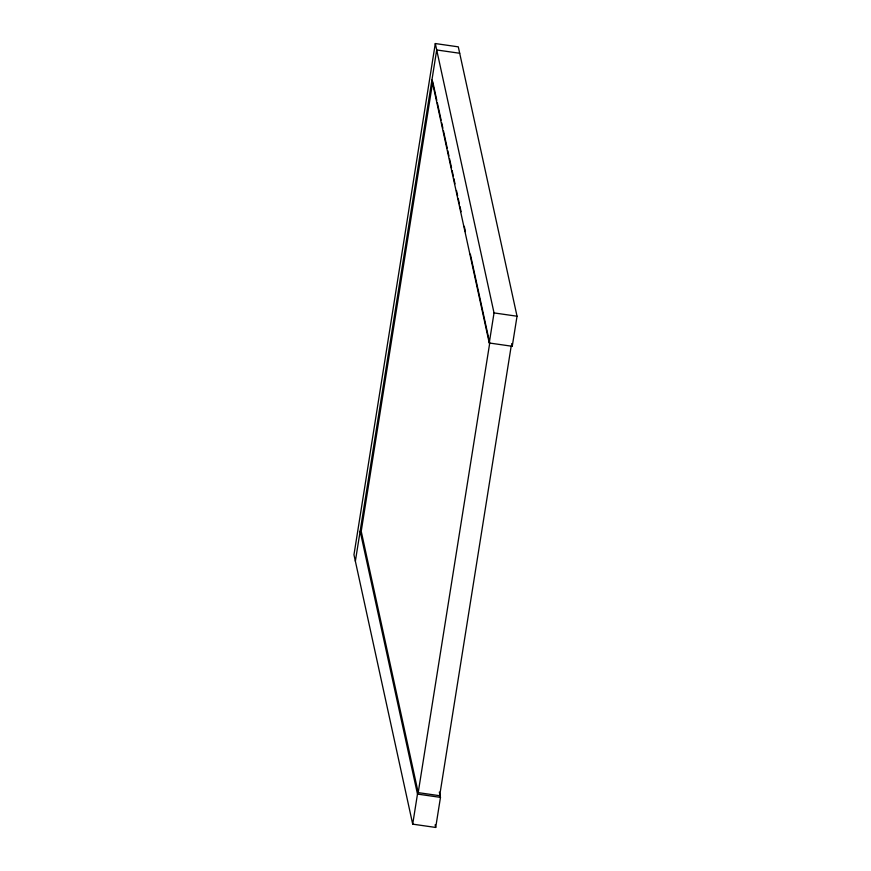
<?xml version="1.0" encoding="UTF-8"?>
<svg xmlns="http://www.w3.org/2000/svg" width="871" height="871" viewBox="0 0 871 871"><rect width="100%" height="100%" fill="white"/><g stroke="black" fill="none" stroke-linecap="round" stroke-linejoin="round"><path stroke-width="1.31" d="M431.918 80.034L489.252 342.989L512.246 346.288L517.036 316.217L458.298 46.849L435.304 43.55L353.964 554.783L412.702 824.151L435.696 827.45L440.476 797.379L439.322 792.066M355.368 561.196L436.709 49.963L459.703 53.262M412.702 824.151L417.481 794.08L360.148 531.125M489.252 342.989L494.031 312.918L435.304 43.55M511.19 346.135L439.659 795.713L418.2 792.632L489.72 343.054L470.34 254.169M494.031 312.918L517.036 316.217M417.481 794.08L440.476 797.379M511.669 343.631L512.246 346.288M436.796 100.274L432.745 81.7L361.215 531.288L418.2 792.632M437.373 102.93L441.129 120.176M441.706 122.822L442.86 128.135M443.448 130.781L447.204 148.037M447.781 150.683L448.935 155.996M449.512 158.642L451.537 167.929M452.125 170.585L453.279 175.888M453.856 178.544L455.01 183.846M456.458 190.488L457.613 195.79M458.2 198.446L459.355 203.749M459.932 206.405L461.086 211.707M464.265 226.308L465.43 231.61M435.119 824.793L435.696 827.45"/></g></svg>
